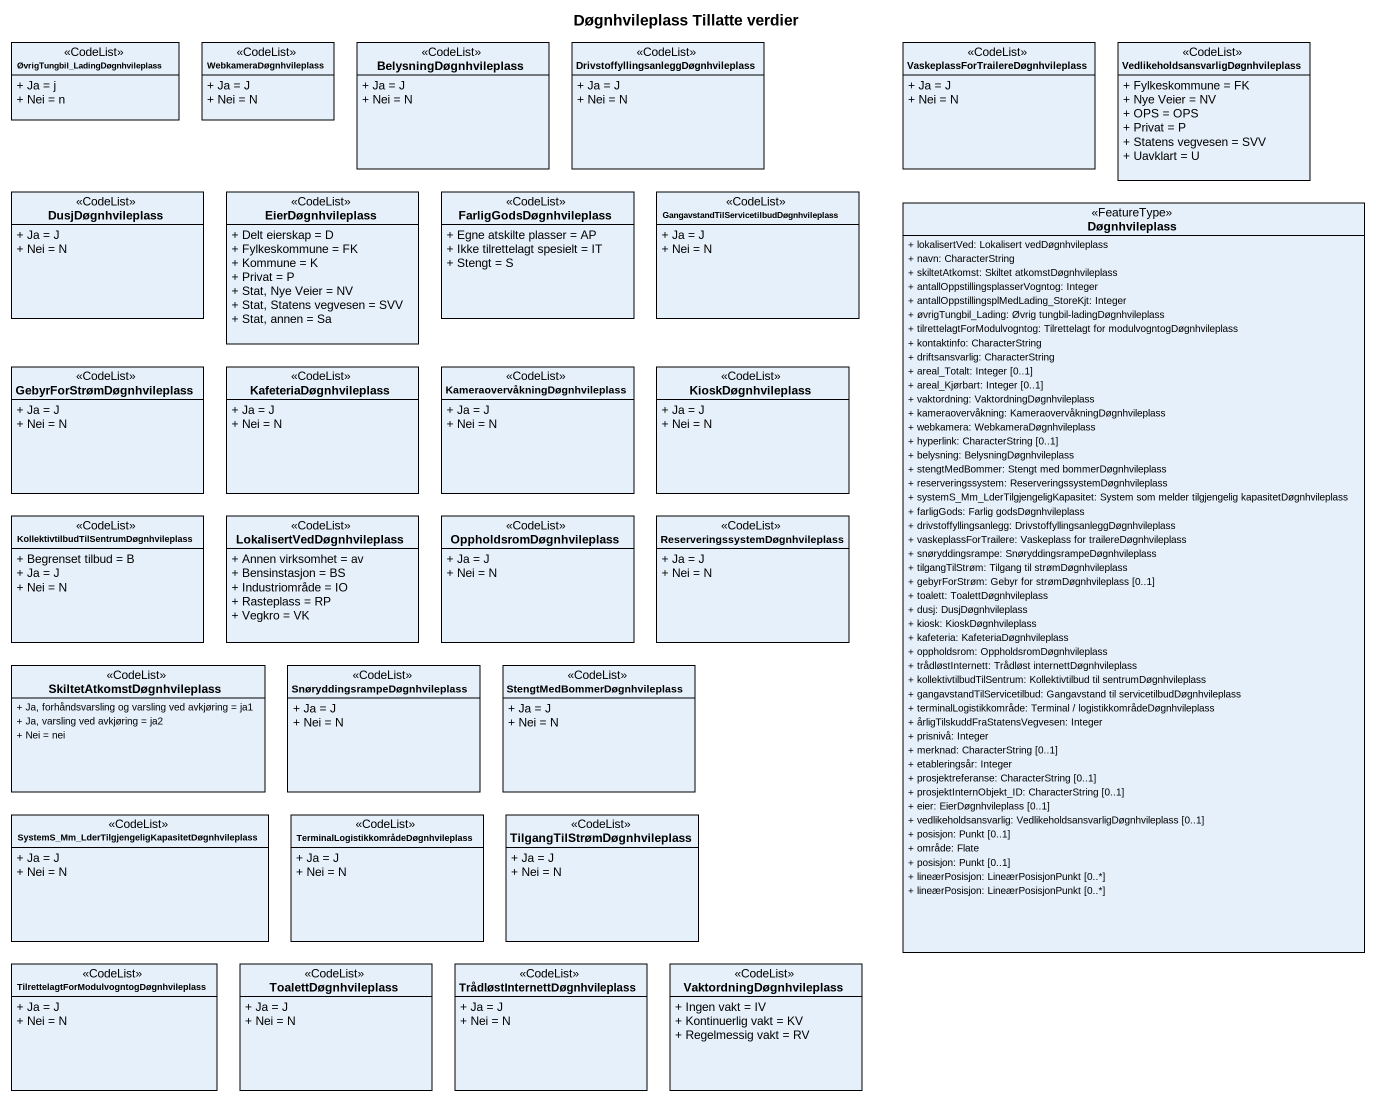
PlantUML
@startuml
title Døgnhvileplass Tillatte verdier
hide circle
hide empty members
skinparam classAttributeIconSize 0
class "ØvrigTungbil_LadingDøgnhvileplass" as ØvrigTungbil <<CodeList>> {
  + Ja = j
  + Nei = n
}
class WebkameraDøgnhvileplass <<CodeList>> {
  + Ja = J
  + Nei = N
}
class BelysningDøgnhvileplass <<CodeList>> {
  + Ja = J
  + Nei = N
}
class "DrivstoffyllingsanleggDøgnhvileplass" as DrivstoffyllingsanleggDøgnhv <<CodeList>> {
  + Ja = J
  + Nei = N
}
class "VaskeplassForTrailereDøgnhvileplass" as VaskeplassForTrailereDøgnhvi <<CodeList>> {
  + Ja = J
  + Nei = N
}
class "VedlikeholdsansvarligDøgnhvileplass" as VedlikeholdsansvarligDøgnhvi <<CodeList>> {
  + Fylkeskommune = FK
  + Nye Veier = NV
  + OPS = OPS
  + Privat = P
  + Statens vegvesen = SVV
  + Uavklart = U
}
class DusjDøgnhvileplass <<CodeList>> {
  + Ja = J
  + Nei = N
}
class EierDøgnhvileplass <<CodeList>> {
  + Delt eierskap = D
  + Fylkeskommune = FK
  + Kommune = K
  + Privat = P
  + Stat, Nye Veier = NV
  + Stat, Statens vegvesen = SVV
  + Stat, annen = Sa
}
class FarligGodsDøgnhvileplass <<CodeList>> {
  + Egne atskilte plasser = AP
  + Ikke tilrettelagt spesielt = IT
  + Stengt = S
}
class "GangavstandTilServicetilbudDøgnhvileplass" as GangavstandTilServicetilbudD <<CodeList>> {
  + Ja = J
  + Nei = N
}
class Døgnhvileplass <<FeatureType>> {
  + lokalisertVed: Lokalisert vedDøgnhvileplass
  + navn: CharacterString
  + skiltetAtkomst: Skiltet atkomstDøgnhvileplass
  + antallOppstillingsplasserVogntog: Integer
  + antallOppstillingsplMedLading_StoreKjt: Integer
  + øvrigTungbil_Lading: Øvrig tungbil-ladingDøgnhvileplass
  + tilrettelagtForModulvogntog: Tilrettelagt for modulvogntogDøgnhvileplass
  + kontaktinfo: CharacterString
  + driftsansvarlig: CharacterString
  + areal_Totalt: Integer [0..1]
  + areal_Kjørbart: Integer [0..1]
  + vaktordning: VaktordningDøgnhvileplass
  + kameraovervåkning: KameraovervåkningDøgnhvileplass
  + webkamera: WebkameraDøgnhvileplass
  + hyperlink: CharacterString [0..1]
  + belysning: BelysningDøgnhvileplass
  + stengtMedBommer: Stengt med bommerDøgnhvileplass
  + reserveringssystem: ReserveringssystemDøgnhvileplass
  + systemS_Mm_LderTilgjengeligKapasitet: System som melder tilgjengelig kapasitetDøgnhvileplass
  + farligGods: Farlig godsDøgnhvileplass
  + drivstoffyllingsanlegg: DrivstoffyllingsanleggDøgnhvileplass
  + vaskeplassForTrailere: Vaskeplass for trailereDøgnhvileplass
  + snøryddingsrampe: SnøryddingsrampeDøgnhvileplass
  + tilgangTilStrøm: Tilgang til strømDøgnhvileplass
  + gebyrForStrøm: Gebyr for strømDøgnhvileplass [0..1]
  + toalett: ToalettDøgnhvileplass
  + dusj: DusjDøgnhvileplass
  + kiosk: KioskDøgnhvileplass
  + kafeteria: KafeteriaDøgnhvileplass
  + oppholdsrom: OppholdsromDøgnhvileplass
  + trådløstInternett: Trådløst internettDøgnhvileplass
  + kollektivtilbudTilSentrum: Kollektivtilbud til sentrumDøgnhvileplass
  + gangavstandTilServicetilbud: Gangavstand til servicetilbudDøgnhvileplass
  + terminalLogistikkområde: Terminal / logistikkområdeDøgnhvileplass
  + årligTilskuddFraStatensVegvesen: Integer
  + prisnivå: Integer
  + merknad: CharacterString [0..1]
  + etableringsår: Integer
  + prosjektreferanse: CharacterString [0..1]
  + prosjektInternObjekt_ID: CharacterString [0..1]
  + eier: EierDøgnhvileplass [0..1]
  + vedlikeholdsansvarlig: VedlikeholdsansvarligDøgnhvileplass [0..1]
  + posisjon: Punkt [0..1]
  + område: Flate
  + posisjon: Punkt [0..1]
  + lineærPosisjon: LineærPosisjonPunkt [0..*]
  + lineærPosisjon: LineærPosisjonPunkt [0..*]
}
class GebyrForStrømDøgnhvileplass <<CodeList>> {
  + Ja = J
  + Nei = N
}
class KafeteriaDøgnhvileplass <<CodeList>> {
  + Ja = J
  + Nei = N
}
class "KameraovervåkningDøgnhvileplass" as KameraovervåkningDøgnhvilepl <<CodeList>> {
  + Ja = J
  + Nei = N
}
class KioskDøgnhvileplass <<CodeList>> {
  + Ja = J
  + Nei = N
}
class "KollektivtilbudTilSentrumDøgnhvileplass" as KollektivtilbudTilSentrumDøg <<CodeList>> {
  + Begrenset tilbud = B
  + Ja = J
  + Nei = N
}
class LokalisertVedDøgnhvileplass <<CodeList>> {
  + Annen virksomhet = av
  + Bensinstasjon = BS
  + Industriområde = IO
  + Rasteplass = RP
  + Vegkro = VK
}
class OppholdsromDøgnhvileplass <<CodeList>> {
  + Ja = J
  + Nei = N
}
class "ReserveringssystemDøgnhvileplass" as ReserveringssystemDøgnhvilep <<CodeList>> {
  + Ja = J
  + Nei = N
}
class SkiltetAtkomstDøgnhvileplass <<CodeList>> {
  + Ja, forhåndsvarsling og varsling ved avkjøring = ja1
  + Ja, varsling ved avkjøring = ja2
  + Nei = nei
}
class "SnøryddingsrampeDøgnhvileplass" as SnøryddingsrampeDøgnhvilepla <<CodeList>> {
  + Ja = J
  + Nei = N
}
class "StengtMedBommerDøgnhvileplass" as StengtMedBommerDøgnhvileplas <<CodeList>> {
  + Ja = J
  + Nei = N
}
class "SystemS_Mm_LderTilgjengeligKapasitetDøgnhvileplass" as SystemS_Mm <<CodeList>> {
  + Ja = J
  + Nei = N
}
class "TerminalLogistikkområdeDøgnhvileplass" as TerminalLogistikkområdeDøgnh <<CodeList>> {
  + Ja = J
  + Nei = N
}
class "TilgangTilStrømDøgnhvileplass" as TilgangTilStrømDøgnhvileplas <<CodeList>> {
  + Ja = J
  + Nei = N
}
class "TilrettelagtForModulvogntogDøgnhvileplass" as TilrettelagtForModulvogntogD <<CodeList>> {
  + Ja = J
  + Nei = N
}
class ToalettDøgnhvileplass <<CodeList>> {
  + Ja = J
  + Nei = N
}
class "TrådløstInternettDøgnhvileplass" as TrådløstInternettDøgnhvilepl <<CodeList>> {
  + Ja = J
  + Nei = N
}
class VaktordningDøgnhvileplass <<CodeList>> {
  + Ingen vakt = IV
  + Kontinuerlig vakt = KV
  + Regelmessig vakt = RV
}
@enduml
